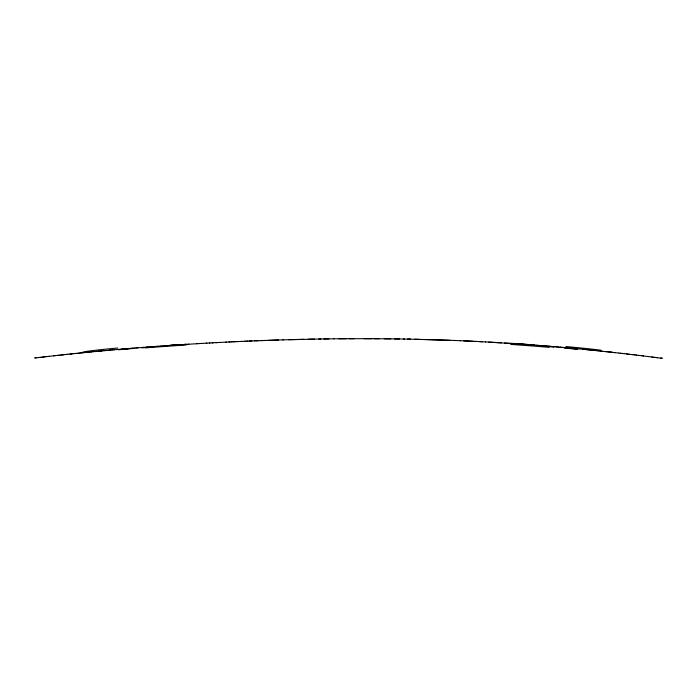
<?xml version="1.0" encoding="UTF-8"?>
<svg xmlns="http://www.w3.org/2000/svg" width="697" height="697" viewBox="0 0 697 697"><rect width="100%" height="100%" fill="white"/><g stroke="black" fill="none" stroke-linecap="round" stroke-linejoin="round"><path stroke-width="1.05" d="M34.859 357.997L36.653 357.788M36.636 357.788L38.736 357.535M38.579 357.561L39.973 357.395M39.912 357.395L41.071 357.265M40.914 357.282L42.796 357.064M42.648 357.082L43.406 356.995M43.319 357.003L44.521 356.864M44.425 356.873L45.758 356.716M45.619 356.733L46.769 356.603M46.603 356.62L49.121 356.333M49.025 356.341L53.817 355.801M53.643 355.818L54.619 355.714M54.54 355.723L55.08 355.662M55.002 355.67L56.405 355.514M56.265 355.531L57.476 355.4M57.363 355.409L59.994 355.122M58.47 355.287L58.975 355.235M59.916 355.13L61.414 354.965M61.162 354.991L62.477 354.851M62.347 354.86L63.018 354.79M62.887 354.808L63.697 354.721M63.558 354.729L64.943 354.581M64.795 354.599L66.476 354.416M66.346 354.433L67.043 354.364M66.921 354.372L67.618 354.303M67.487 354.311L70.101 354.032M69.839 354.067L71.146 353.928M71.059 353.937L71.643 353.876M71.451 353.893L72.863 353.745M72.662 353.771L74.109 353.614M73.891 353.64L75.45 353.475M75.267 353.501L76.809 353.335M81.845 352.83L82.22 352.787M76.731 353.344L78.09 353.205M78.003 353.213L79.467 353.065M79.231 353.091L80.852 352.926M80.547 352.961L82.856 352.726M82.307 352.787L83.901 352.621M83.666 352.647L85.382 352.473M84.851 352.525L86.776 352.333M86.219 352.394L88.179 352.203M87.831 352.238L89.669 352.055M89.286 352.09L91.76 351.854M90.688 351.959L93.973 351.637M93.764 351.663L95.454 351.497M95.28 351.515L96.953 351.358M96.595 351.393L98.46 351.21M98.268 351.227L99.985 351.07M99.784 351.088L101.126 350.966M100.751 351L101.518 350.931M101.413 350.94L103.017 350.791M102.868 350.8L104.62 350.643M104.428 350.661L105.395 350.574M105.212 350.591L106.179 350.495M106.005 350.513L107.747 350.356M107.591 350.373L109.586 350.19M109.333 350.216L110.135 350.138M109.987 350.155L111.198 350.042M110.936 350.068L112.731 349.911M112.539 349.929L114.465 349.755M114.16 349.781L121.461 349.153M121.173 349.18L124.955 348.857M122.977 349.023L123.491 348.979M124.78 348.866L130.33 348.404M129.947 348.439L132.256 348.247M131.663 348.3L132.691 348.212M132.517 348.23L134.26 348.091M134.007 348.108L136.203 347.934M135.854 347.96L137.309 347.847M137.082 347.864L137.962 347.794M137.753 347.812L141.761 347.489M141.517 347.515L142.406 347.446M142.092 347.463L143.939 347.324M143.739 347.341L146.858 347.097M146.631 347.115L147.755 347.036M147.537 347.045L149.829 346.879M149.55 346.897L151.632 346.74M151.345 346.757L152.251 346.697M151.937 346.714L154.333 346.54M154.063 346.557L156.781 346.365M156.163 346.409L158.594 346.226M158.376 346.243L163.359 345.886M160.868 346.069L161.486 346.026M163.037 345.912L165.346 345.756M164.98 345.773L166.269 345.686M165.895 345.712L167.759 345.581M167.655 345.59L170.477 345.398M169.963 345.433L171.401 345.337M170.896 345.372L188.817 344.205M188.164 344.248L197.103 343.708M196.467 343.743L200.292 343.516M199.69 343.551L201.642 343.438M201.564 343.447L209.841 342.976M206.216 343.177L206.87 343.142M209.501 342.994L213.012 342.802M212.132 342.854L220.008 342.436M216.07 342.636L217.386 342.567M219.355 342.471L226.499 342.105M225.706 342.149L230.054 341.931M228.877 341.992L232.057 341.835M231.631 341.852L235.229 341.687M233.539 341.765L238.4 341.539M236.71 341.617L245.579 341.216M241.145 341.417L241.781 341.391M244.752 341.26L247.923 341.121M246.843 341.164L254.44 340.85M249.369 341.06L251.905 340.955M254.274 340.859L283.513 339.84M255.703 340.798L258.23 340.702M260.765 340.606L265.827 340.424M268.354 340.328L278.46 339.997M282.851 339.857L320.951 338.986M288.732 339.692L303.7 339.317M308.248 339.221L314.6 339.09M318.825 339.021L333.933 338.812M323.861 338.942L328.897 338.873M333.654 338.82L346.348 338.707M338.969 338.759L371.745 338.681M349.04 338.69L354.067 338.672M364.139 338.664L390.782 338.838M374.211 338.698L379.246 338.725M384.291 338.768L404.46 339.038M394.371 338.881L399.416 338.951M403.467 339.021L409.81 339.143M410.446 339.151L407.484 339.09M409.505 339.134L449.957 340.293M414.558 339.239L419.611 339.352M422.495 339.43L455.019 340.485M454.191 340.45L460.525 340.711M460.081 340.694L476.217 341.425M463.662 340.842L467.286 341.007M473.08 341.277L466.807 340.981M475.276 341.382L485.635 341.913M479.362 341.591L482.498 341.748M485.408 341.905L526.104 344.466M488.771 342.088L501.326 342.811M504.462 343.011L510.735 343.412M525.608 344.431L526.714 344.51M529.276 344.693L530.269 344.771M527.446 344.562L529.807 344.736M526.523 344.492L527.96 344.597M533.005 344.971L534.311 345.067M531.114 344.832L533.397 344.998M530.199 344.762L531.192 344.841M536.716 345.25L537.997 345.355M534.765 345.102L536.812 345.259M533.963 345.041L534.887 345.111M539.861 345.494L542.039 345.668M538.406 345.381L540.384 345.538M537.631 345.329L538.624 345.398M543.547 345.79L545.655 345.956M541.708 345.642L543.852 345.817M548.373 346.182L549.463 346.27M546.553 346.034L548.8 346.217M545.368 345.939L547.171 346.087M551.928 346.479L553.958 346.644M550.142 346.331L552.163 346.496M548.966 346.226L550.369 346.348M556.38 346.853L557.269 346.932M555.126 346.749L558.375 347.028M553.488 346.609L555.483 346.775M559.918 347.158L560.797 347.237M558.149 347.001L560.127 347.176M562.74 347.402L566.191 347.716M561.433 347.289L562.993 347.428M560.562 347.211L561.704 347.315M567.672 347.847L569.493 348.012M566.042 347.698L567.907 347.864M564.309 347.542L564.744 347.585M570.346 348.091L572.211 348.265M569.318 347.995L570.643 348.117M575.034 348.526L576.036 348.622M573.5 348.387L575.408 348.561M572.045 348.247L573.727 348.404M575.827 348.596L582.831 349.267M582.483 349.241L583.964 349.38M586.604 349.641L587.771 349.755M585.262 349.511L586.9 349.667M583.642 349.354L585.567 349.537M590.812 350.06L591.779 350.155M589.401 349.92L591.143 350.094M588.198 349.798L589.636 349.938M587.405 349.72L588.451 349.824M595.09 350.495L593.827 350.364M592.363 350.216L594.123 350.399M591.204 350.103L592.563 350.234M597.773 350.774L599.289 350.931M596.24 350.617L598.009 350.791M595.29 350.513L596.632 350.652M601.711 351.183L604.682 351.497M600.596 351.061L602.008 351.218M599.098 350.905L600.788 351.088M605.231 351.558L607.314 351.785L606.669 351.715M604.491 351.48L606.094 351.645M609.901 352.063L611.496 352.238M608.498 351.907L610.215 352.098M607.261 351.776L609.169 351.985M613.743 352.482L614.78 352.595M612.41 352.333L614.005 352.508M611.147 352.194L612.733 352.368M610.772 352.159L611.609 352.246M614.144 352.525L618.736 353.039M614.493 352.569L615.285 352.656M621.532 353.362L624.12 353.658M620.269 353.213L621.628 353.37M618.962 353.065L620.356 353.222M624.024 353.64L626.664 353.945M628.79 354.198L631.639 354.529M627.622 354.059L629.06 354.224M626.551 353.937L627.823 354.085M633.834 354.79L635.167 354.947M632.745 354.66L633.974 354.808M631.491 354.512L632.876 354.677M636.413 355.104L639.018 355.418M635.045 354.939L636.622 355.122M642.373 355.827L643.566 355.975M641.057 355.662L642.451 355.836M640.003 355.531L641.205 355.679M638.888 355.4L640.107 355.548M643.348 355.949L648.358 356.568M648.21 356.55L651.913 357.012M654.065 357.291L654.588 357.361M652.897 357.143L654.195 357.308M651.712 356.986L652.958 357.152M657.498 357.727L660.939 358.18M656.347 357.578L657.55 357.735M655.241 357.439L656.591 357.613M654.492 357.343L655.354 357.456M662.141 358.336L660.887 358.171M171.288 345.311A151.85 7.65 -3.6 0 1 186.265 344.335A104.968 3.607 -3.6 0 0 165.137 345.747M662.15 358.058A151.066 0.941 6.4 0 1 660.965 358.023M564.195 348.056A152.486 7.031 4.1 0 1 577.674 349.293M510.727 343.499A151.772 10.176 3.7 0 1 525.512 344.51M35.878 357.718A151.136 0.941 -5.7 0 1 34.824 357.727M118.42 349.763A152.303 5.985 -3.8 0 1 132.055 348.613M141.909 347.916A104.89 0.453 -5 0 1 153.706 346.871M120.372 349.493A104.942 1.499 -4.3 0 1 128.091 348.831M145.586 347.873A105.029 2.71 -3.8 0 1 186.308 344.98M510.744 343.255A104.977 4.984 3.7 0 1 532.43 344.771M565.868 346.54A105.177 3.738 3.9 0 1 600.971 350.216M542.536 346.008A104.916 0.505 5.5 0 1 553.984 347.141M568.447 348.212A105.029 1.751 4.6 0 1 576.14 348.936M510.666 344.396A105.09 3.319 4 0 1 549.097 347.333M82.673 352.142A104.916 3.032 -3.7 0 1 117.802 348.021"/></g></svg>
